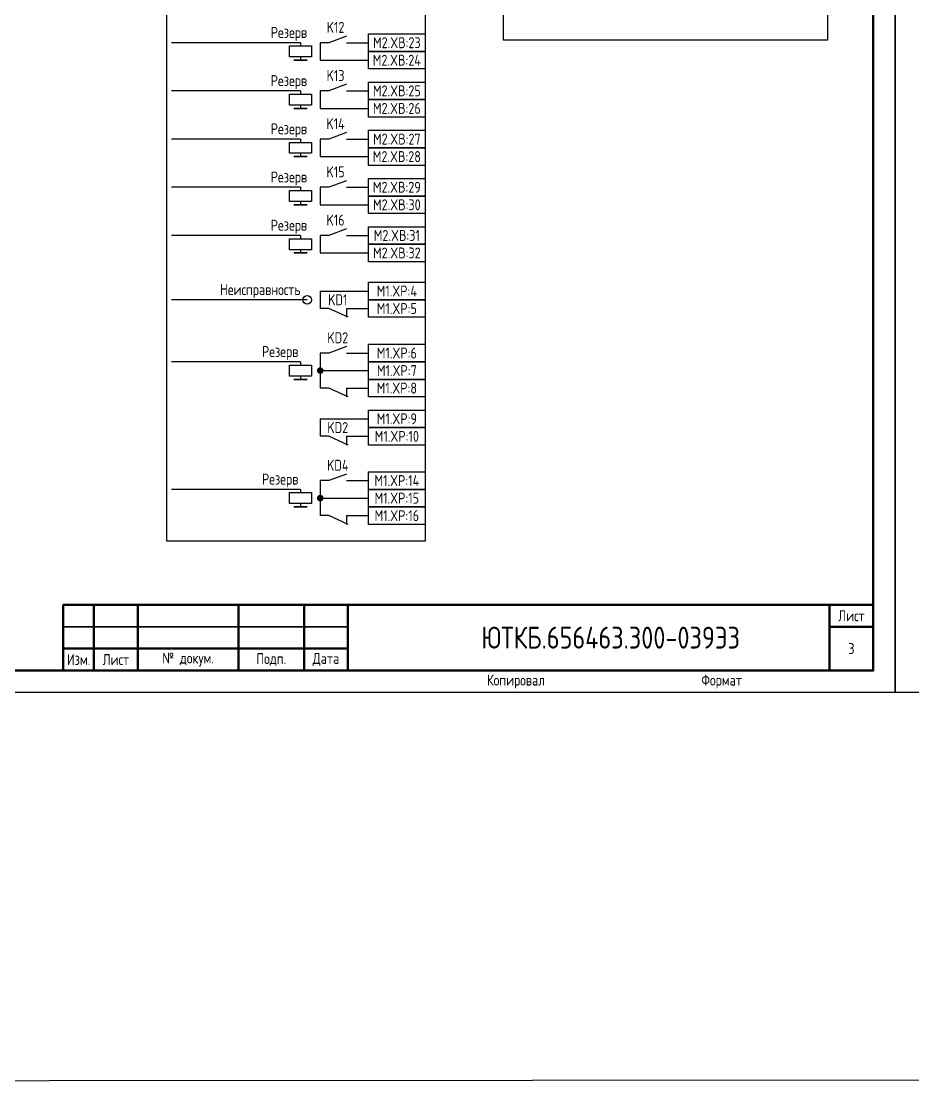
# Model space of a CAD drawing. Header units: millimetres. Extents: x -920 to 3495, y -90 to 589.
# Drawn here: x 1060.4 to 1264, y -90 to 153.2 of the extents above; entities that cross this region are included whole.
import ezdxf

# ---------------------------------------------------------------- set-up
doc = ezdxf.new("R2010")
doc.units = ezdxf.units.MM
doc.styles.add('Gost_type_A', font='GOST_0.TTF')

# ---------------------------------------------------------------- blocks, each defined once
blk = doc.blocks.new('Формат_А3')
blk.add_lwpolyline([(-420, 297), (0, 297), (0, 0), (-420, 0)], close=True)
at = {"lineweight": 50}
blk.add_lwpolyline([(-400, 292), (-5, 292), (-5, 5), (-400, 5)], close=True, dxfattribs=at)
blk = doc.blocks.new('Штамп малый нижний')
at = {"lineweight": 50}
for points in [[(-185, 15), (-178, 15), (-178, 5), (-185, 5)], [(-178, 15), (-168, 15), (-168, 5), (-178, 5)], [(-168, 15), (-145, 15), (-145, 5), (-168, 5)], [(-145, 15), (-130, 15), (-130, 5), (-145, 5)], [(-130, 15), (-120, 15), (-120, 5), (-130, 5)], [(-120, 15), (-10, 15), (-10, 0), (-120, 0)], [(-10, 15), (0, 15), (0, 10), (-10, 10)], [(-10, 10), (0, 10), (0, 0), (-10, 0)], [(-185, 5), (-178, 5), (-178, 0), (-185, 0)], [(-178, 5), (-168, 5), (-168, 0), (-178, 0)], [(-168, 5), (-145, 5), (-145, 0), (-168, 0)], [(-145, 5), (-130, 5), (-130, 0), (-145, 0)], [(-130, 5), (-120, 5), (-120, 0), (-130, 0)]]:
    blk.add_lwpolyline(points, close=True, dxfattribs=at)
for points in [[(-185, 15), (-178, 15), (-178, 10), (-185, 10)], [(-178, 15), (-168, 15), (-168, 10), (-178, 10)], [(-168, 15), (-145, 15), (-145, 10), (-168, 10)], [(-145, 15), (-130, 15), (-130, 10), (-145, 10)], [(-130, 15), (-120, 15), (-120, 10), (-130, 10)], [(-185, 10), (-178, 10), (-178, 5), (-185, 5)], [(-178, 10), (-168, 10), (-168, 5), (-178, 5)], [(-168, 10), (-145, 10), (-145, 5), (-168, 5)], [(-145, 10), (-130, 10), (-130, 5), (-145, 5)], [(-130, 10), (-120, 10), (-120, 5), (-130, 5)]]:
    blk.add_lwpolyline(points, close=True)
at = {"char_height": 2.5, "style": 'Gost_type_A'}
for s, insert, width, attachment_point in [('Лист', (-5, 12.5), 10, 5), ('Изм.', (-181.5, 2.5), 7, 5), ('Лист', (-173, 2.5), 10, 5), ('№ докум.', (-156.5, 2.5), 23, 5), ('Подп.', (-137.5, 2.5), 15, 5), ('Дата', (-125, 2.5), 10, 5), ('Копировал', (-75, -2.53), 13.1202, 6), ('Формат', (-30, -2.53), 13.1202, 6)]:
    blk.add_mtext(s, dxfattribs=dict(at, insert=insert, width=width, attachment_point=attachment_point))
blk = doc.blocks.new('POINT')
at = {"const_width": 0.75}
blk.add_lwpolyline([(-0.375, 0, 1), (0.375, 0, 1)], format="xyb", close=True, dxfattribs=at)

msp = doc.modelspace()

# ---------------------------------------------------------------- linework, layer by layer
at = {"ltscale": 4.32}
for p, q in [((1134.68, 149.81), (1130.68, 148.31)), ((1134.68, 138.81), (1130.68, 137.31)), ((1134.68, 127.81), (1130.68, 126.31)), ((1134.68, 116.81), (1130.68, 115.31)), ((1134.68, 105.81), (1130.68, 104.31)), ((1135.07, 85.62), (1130.68, 87.62)), ((1134.68, 78.96), (1130.68, 77.46)), ((1135.07, 67.46), (1130.68, 69.46)), ((1135.07, 56.46), (1130.68, 58.46)), ((1134.68, 49.85), (1130.68, 48.35)), ((1135.07, 38.35), (1130.68, 40.35))]:
    msp.add_line(p, q, dxfattribs=at)
for p, q in [((1124.18, 148.31), (1094.68, 148.31)), ((1124.18, 148.31), (1124.18, 147.56)), ((1124.18, 145.06), (1124.18, 144.31)), ((1124.18, 137.31), (1094.68, 137.31)), ((1124.18, 137.31), (1124.18, 136.56)), ((1124.18, 134.06), (1124.18, 133.31)), ((1124.18, 126.31), (1094.68, 126.31)), ((1124.18, 126.31), (1124.18, 125.56)), ((1124.18, 123.06), (1124.18, 122.31)), ((1124.18, 115.31), (1094.68, 115.31)), ((1124.18, 115.31), (1124.18, 114.56)), ((1124.18, 112.06), (1124.18, 111.31)), ((1124.18, 104.31), (1094.68, 104.31)), ((1124.18, 104.31), (1124.18, 103.56)), ((1124.18, 101.06), (1124.18, 100.31)), ((1128.68, 91.62), (1128.68, 87.62)), ((1125.68, 89.62), (1094.68, 89.62)), ((1134.68, 87.62), (1134.68, 85.62)), ((1124.18, 75.46), (1094.68, 75.46)), ((1124.18, 75.46), (1124.18, 74.71)), ((1124.18, 72.21), (1124.18, 71.46)), ((1134.68, 69.46), (1134.68, 67.46)), ((1128.68, 62.46), (1128.68, 58.46)), ((1134.68, 58.46), (1134.68, 56.46)), ((1124.18, 46.35), (1094.68, 46.35)), ((1124.18, 46.35), (1124.18, 45.6)), ((1124.18, 43.1), (1124.18, 42.35)), ((1134.68, 40.35), (1134.68, 38.35))]:
    msp.add_line(p, q)
at = {"ltscale": 1.08}
for p, q in [((1130.68, 148.31), (1128.68, 148.31)), ((1128.68, 148.31), (1128.68, 144.31)), ((1134.68, 148.31), (1139.68, 148.31)), ((1128.68, 144.31), (1139.68, 144.31)), ((1130.68, 137.31), (1128.68, 137.31)), ((1128.68, 137.31), (1128.68, 133.31)), ((1134.68, 137.31), (1139.68, 137.31)), ((1128.68, 133.31), (1139.68, 133.31)), ((1130.68, 126.31), (1128.68, 126.31)), ((1128.68, 126.31), (1128.68, 122.31)), ((1134.68, 126.31), (1139.68, 126.31)), ((1128.68, 122.31), (1139.68, 122.31)), ((1130.68, 115.31), (1128.68, 115.31)), ((1128.68, 115.31), (1128.68, 111.31)), ((1134.68, 115.31), (1139.68, 115.31)), ((1128.68, 111.31), (1139.68, 111.31)), ((1130.68, 104.31), (1128.68, 104.31)), ((1128.68, 104.31), (1128.68, 100.31)), ((1134.68, 104.31), (1139.68, 104.31)), ((1128.68, 100.31), (1139.68, 100.31)), ((1128.68, 91.62), (1139.68, 91.62)), ((1130.68, 87.62), (1128.68, 87.62)), ((1134.68, 87.62), (1139.68, 87.62)), ((1130.68, 77.46), (1128.68, 77.46)), ((1128.68, 77.46), (1128.68, 69.46)), ((1134.68, 77.46), (1139.68, 77.46)), ((1128.68, 73.46), (1139.68, 73.46)), ((1130.68, 69.46), (1128.68, 69.46)), ((1134.68, 69.46), (1139.68, 69.46)), ((1128.68, 62.46), (1139.68, 62.46)), ((1130.68, 58.46), (1128.68, 58.46)), ((1134.68, 58.46), (1139.68, 58.46)), ((1130.68, 48.35), (1128.68, 48.35)), ((1128.68, 48.35), (1128.68, 40.35)), ((1134.68, 48.35), (1139.68, 48.35)), ((1128.68, 44.35), (1139.68, 44.35)), ((1130.68, 40.35), (1128.68, 40.35)), ((1134.68, 40.35), (1139.68, 40.35))]:
    msp.add_line(p, q, dxfattribs=at)
at = {"color": 94, "lineweight": 30}
msp.add_lwpolyline([(-920, 586), (3495, 589), (3495, -87), (-920, -90)], close=True, dxfattribs=at)
for points in [[(1557, 420), (1557, 0), (1260, 0), (1260, 420)], [(1093.68, 278.31), (1152.68, 278.31), (1152.68, 34.5), (1093.68, 34.5)], [(1170.52, 278.31), (1244.52, 278.31), (1244.52, 148.87), (1170.52, 148.87)], [(1139.68, 150.31), (1152.68, 150.31), (1152.68, 146.31), (1139.68, 146.31)], [(1126.68, 147.56), (1126.68, 145.06), (1121.68, 145.06), (1121.68, 147.56)], [(1139.68, 146.31), (1152.68, 146.31), (1152.68, 142.31), (1139.68, 142.31)], [(1125.68, 144.31), (1122.68, 144.31)], [(1139.68, 139.31), (1152.68, 139.31), (1152.68, 135.31), (1139.68, 135.31)], [(1126.68, 136.56), (1126.68, 134.06), (1121.68, 134.06), (1121.68, 136.56)], [(1139.68, 135.31), (1152.68, 135.31), (1152.68, 131.31), (1139.68, 131.31)], [(1125.68, 133.31), (1122.68, 133.31)], [(1139.68, 128.31), (1152.68, 128.31), (1152.68, 124.31), (1139.68, 124.31)], [(1126.68, 125.56), (1126.68, 123.06), (1121.68, 123.06), (1121.68, 125.56)], [(1139.68, 124.31), (1152.68, 124.31), (1152.68, 120.31), (1139.68, 120.31)], [(1125.68, 122.31), (1122.68, 122.31)], [(1139.68, 117.31), (1152.68, 117.31), (1152.68, 113.31), (1139.68, 113.31)], [(1126.68, 114.56), (1126.68, 112.06), (1121.68, 112.06), (1121.68, 114.56)], [(1139.68, 113.31), (1152.68, 113.31), (1152.68, 109.31), (1139.68, 109.31)], [(1125.68, 111.31), (1122.68, 111.31)], [(1139.68, 106.31), (1152.68, 106.31), (1152.68, 102.31), (1139.68, 102.31)], [(1126.68, 103.56), (1126.68, 101.06), (1121.68, 101.06), (1121.68, 103.56)], [(1139.68, 102.31), (1152.68, 102.31), (1152.68, 98.31), (1139.68, 98.31)], [(1125.68, 100.31), (1122.68, 100.31)], [(1139.68, 93.62), (1152.68, 93.62), (1152.68, 89.62), (1139.68, 89.62)], [(1139.68, 89.62), (1152.68, 89.62), (1152.68, 85.62), (1139.68, 85.62)], [(1139.68, 79.46), (1152.68, 79.46), (1152.68, 75.46), (1139.68, 75.46)], [(1139.68, 75.46), (1152.68, 75.46), (1152.68, 71.46), (1139.68, 71.46)], [(1126.68, 74.71), (1126.68, 72.21), (1121.68, 72.21), (1121.68, 74.71)], [(1125.68, 71.46), (1122.68, 71.46)], [(1139.68, 71.46), (1152.68, 71.46), (1152.68, 67.46), (1139.68, 67.46)], [(1139.68, 64.46), (1152.68, 64.46), (1152.68, 60.46), (1139.68, 60.46)], [(1139.68, 60.46), (1152.68, 60.46), (1152.68, 56.46), (1139.68, 56.46)], [(1139.68, 50.35), (1152.68, 50.35), (1152.68, 46.35), (1139.68, 46.35)], [(1139.68, 46.35), (1152.68, 46.35), (1152.68, 42.35), (1139.68, 42.35)], [(1126.68, 45.6), (1126.68, 43.1), (1121.68, 43.1), (1121.68, 45.6)], [(1125.68, 42.35), (1122.68, 42.35)], [(1139.68, 42.35), (1152.68, 42.35), (1152.68, 38.35), (1139.68, 38.35)]]:
    msp.add_lwpolyline(points, close=True)
msp.add_circle((1125.68, 89.62), 1)

# ---------------------------------------------------------------- block references
at = {"color": 1}
for name, p in [('Формат_А3', (1260, 0)), ('Штамп малый нижний', (1255, 5))]:
    msp.add_blockref(name, p, dxfattribs=at)
for p in [(1128.68, 73.46), (1128.68, 44.35)]:
    msp.add_blockref('POINT', p)

# ---------------------------------------------------------------- texts
at = {"style": 'Gost_type_A'}
for s, insert, char_height, width, attachment_point in [('Резерв', (1125.68, 150.31), 2.5, 31.0015, 6), ('K12', (1132.18, 151.81), 2.5, 5, 5), ('M2.XВ:23', (1146.18, 148.31), 2.5, 13, 5), ('M2.XВ:24', (1146.18, 144.31), 2.5, 13, 5), ('K13', (1132.18, 140.81), 2.5, 5, 5), ('Резерв', (1125.68, 139.31), 2.5, 31.0015, 6), ('M2.XВ:25', (1146.18, 137.31), 2.5, 13, 5), ('M2.XВ:26', (1146.18, 133.31), 2.5, 13, 5), ('Резерв', (1125.68, 128.31), 2.5, 31.0015, 6), ('K14', (1132.18, 129.81), 2.5, 5, 5), ('M2.XВ:27', (1146.18, 126.31), 2.5, 13, 5), ('M2.XВ:28', (1146.18, 122.31), 2.5, 13, 5), ('K15', (1132.18, 118.81), 2.5, 5, 5), ('Резерв', (1125.68, 117.31), 2.5, 31.0015, 6), ('M2.XВ:29', (1146.18, 115.31), 2.5, 13, 5), ('M2.XВ:30', (1146.18, 111.31), 2.5, 13, 5), ('Резерв', (1125.68, 106.31), 2.5, 31.0015, 6), ('K16', (1132.18, 107.81), 2.5, 5, 5), ('M2.XВ:31', (1146.18, 104.31), 2.5, 13, 5), ('M2.XВ:32', (1146.18, 100.31), 2.5, 13, 5), ('M1.XP:4', (1146.18, 91.62), 2.5, 13, 5), ('KD1', (1132.68, 89.62), 2.5, 8, 5), ('M1.XP:5', (1146.18, 87.62), 2.5, 13, 5), ('KD2', (1132.68, 80.96), 2.5, 8, 5), ('M1.XP:6', (1146.18, 77.46), 2.5, 13, 5), ('M1.XP:7', (1146.18, 73.46), 2.5, 13, 5), ('M1.XP:8', (1146.18, 69.46), 2.5, 13, 5), ('M1.XP:9', (1146.18, 62.46), 2.5, 13, 5), ('KD2', (1132.68, 60.46), 2.5, 8, 5), ('M1.XP:10', (1146.18, 58.46), 2.5, 13, 5), ('KD4', (1132.68, 51.85), 2.5, 8, 5), ('M1.XP:14', (1146.18, 48.35), 2.5, 13, 5), ('M1.XP:15', (1146.18, 44.35), 2.5, 13, 5), ('M1.XP:16', (1146.18, 40.35), 2.5, 13, 5), ('ЮТКБ.656463.300-039Э3', (1195, 12.5), 5, 120, 5), ('3', (1250, 10), 2.5, 10, 5)]:
    msp.add_mtext(s, dxfattribs=dict(at, insert=insert, char_height=char_height, width=width, attachment_point=attachment_point))
at = {"char_height": 2.5, "width": 37, "attachment_point": 6, "line_spacing_factor": 0.8, "style": 'Gost_type_A'}
for s, insert in [('Неисправность', (1124.18, 91.62)), ('Резерв', (1123.68, 77.46)), ('Резерв', (1123.68, 48.35))]:
    msp.add_mtext(s, dxfattribs=dict(at, insert=insert))

doc.saveas('drawing.dxf')
